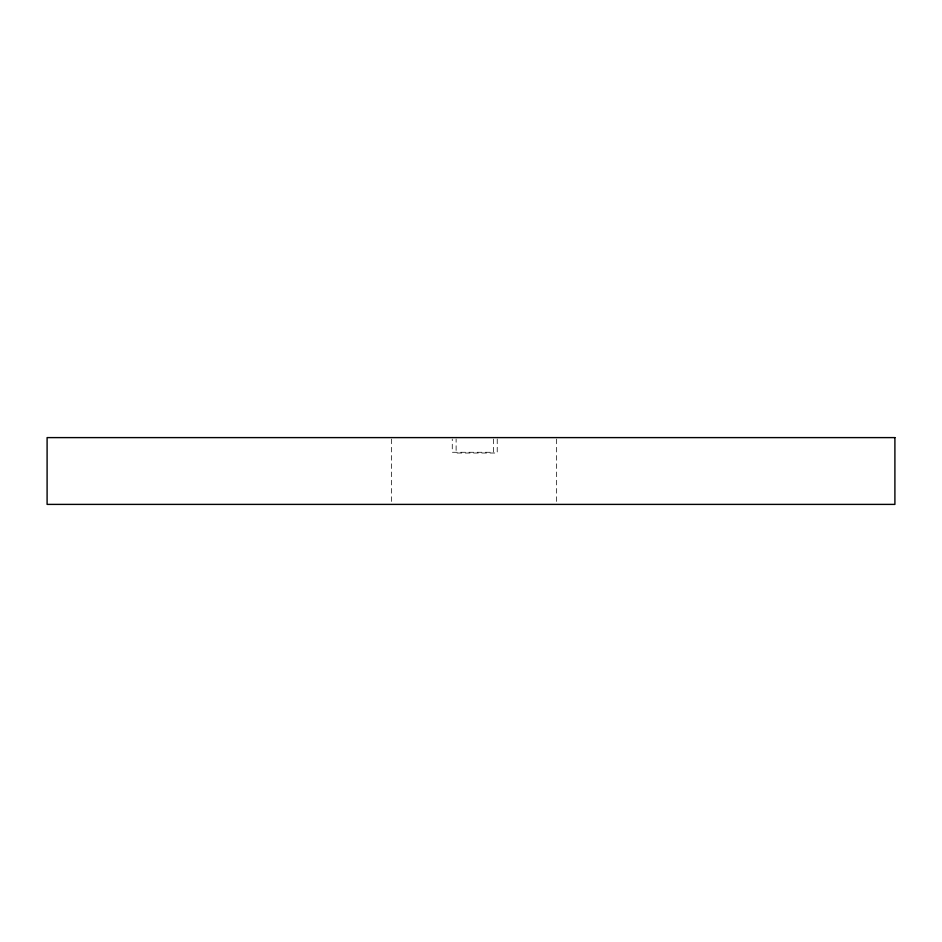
<?xml version="1.0" encoding="UTF-8"?>
<svg xmlns="http://www.w3.org/2000/svg" width="942" height="942" viewBox="0 0 942 942"><rect width="100%" height="100%" fill="white"/><g stroke="black" fill="none" stroke-linecap="round" stroke-linejoin="round"><path stroke-width="0.71" stroke-dasharray="4.71 3.53" d="M556.651 439.054L556.651 504.394M497.223 439.007L497.223 453.02L456.116 453.02L456.116 439.007M493.373 439.066L493.373 452.278L452.266 452.278L452.266 439.066M391.531 439.054L391.531 504.394"/><path stroke-width="1.41" d="M894.9 437.606L47.1 437.606L47.1 504.394L894.9 504.394L894.9 437.606"/></g></svg>
